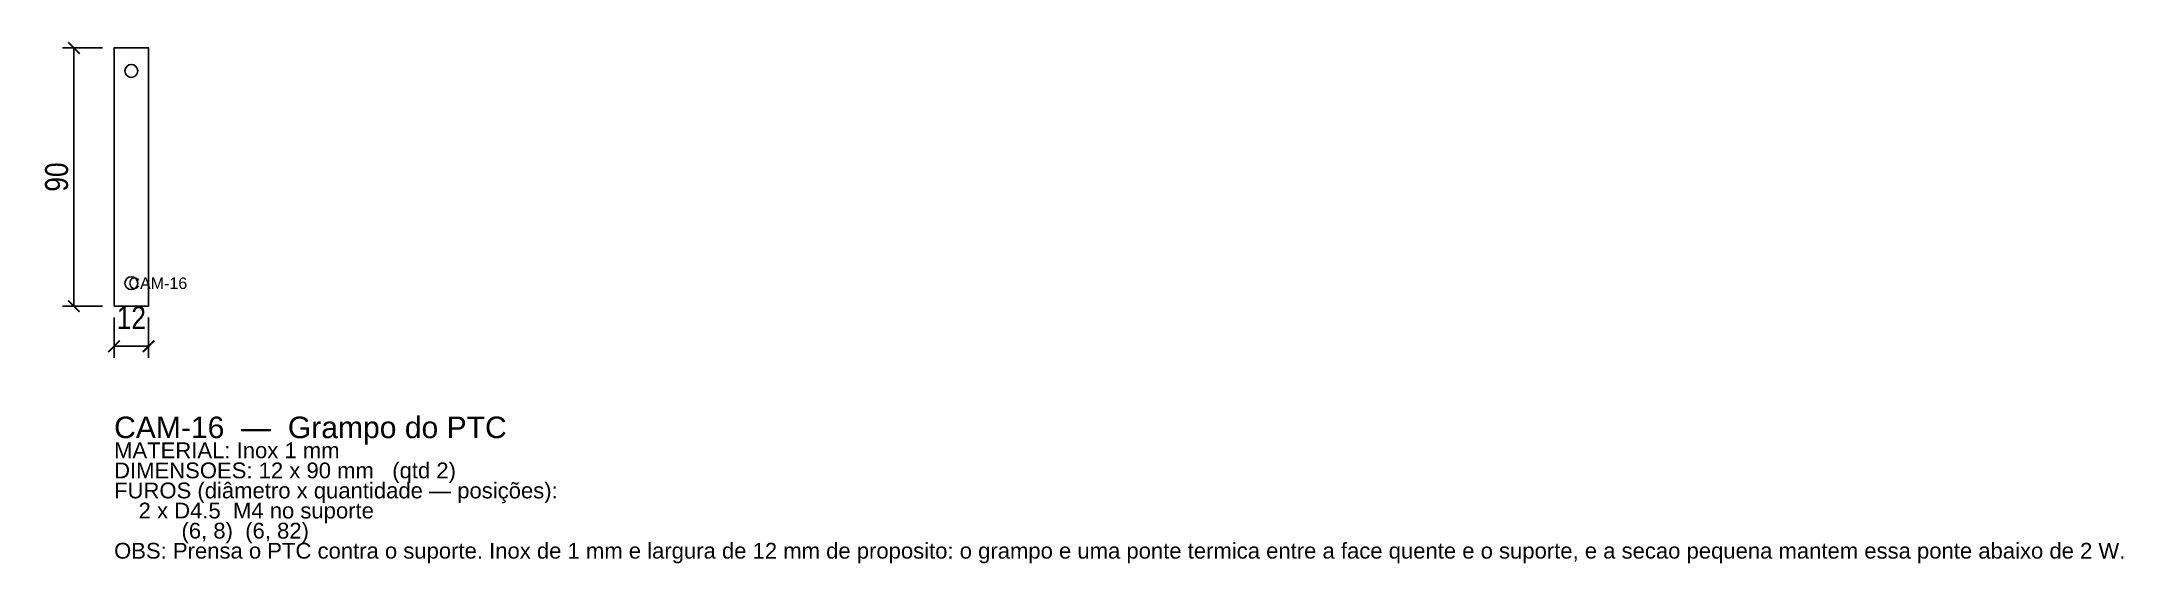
# Model space of a CAD drawing. Header units: millimetres. Extents: x -25 to 700, y -90 to 92.
import ezdxf

# ---------------------------------------------------------------- set-up
doc = ezdxf.new("R2010")
doc.units = ezdxf.units.MM
for name, color, linetype in [('CORTE', 1, 'Continuous'), ('COTA', 4, 'Continuous'), ('GRAVACAO', 3, 'Continuous'), ('TEXTO', 7, 'Continuous')]:
    doc.layers.add(name, color=color, linetype=linetype)
doc.styles.add('ARIAL', font='arial.ttf')
doc.styles.add('OpenSansCondensed-Light', font='OpenSansCondensed-Light.ttf')
doc.dimstyles.new('EZDXF', dxfattribs={"dimtxt": 8, "dimasz": 4, "dimexe": 4, "dimexo": 4, "dimgap": 2, "dimtad": 1, "dimdec": 0, "dimdsep": 46, "dimtxsty": 'OpenSansCondensed-Light', "dimblk": 'ARCHTICK', "dimcen": 2.5, "dimclrd": 4, "dimclre": 4, "dimclrt": 4, "dimazin": 3, "dimtfac": 0.5, "dimtmove": 2, "dimatfit": 3})

# ---------------------------------------------------------------- blocks, each defined once
blk = doc.blocks.new('_ARCHTICK')
at = {"color": 0, "linetype": 'BYBLOCK', "const_width": 0.15}
blk.add_lwpolyline([(-0.5, -0.5), (0.5, 0.5)], dxfattribs=at)

msp = doc.modelspace()

# ---------------------------------------------------------------- linework, layer by layer
at = {"layer": 'CORTE'}
msp.add_lwpolyline([(0, 0), (12, 0), (12, 90), (0, 90)], close=True, dxfattribs=at)
for centre in [(6, 82), (6, 8)]:
    msp.add_circle(centre, 2.25, dxfattribs=at)

# ---------------------------------------------------------------- texts
at = {"layer": 'GRAVACAO', "style": 'ARIAL'}
msp.add_text('CAM-16', height=4, dxfattribs=at).set_placement((5, 6))
at = {"layer": 'TEXTO', "style": 'ARIAL'}
for s, height, p in [('CAM-16  —  Grampo do PTC', 7.5, (0, -46)), ('MATERIAL: Inox 1 mm', 5.5, (0, -53)), ('DIMENSOES: 12 x 90 mm   (qtd 2)', 5.5, (0, -60)), ('FUROS (diâmetro x quantidade — posições):', 5.5, (0, -67)), ('    2 x D4.5  M4 no suporte', 5.5, (0, -74)), ('           (6, 8)  (6, 82)', 5.5, (0, -81)), ('OBS: Prensa o PTC contra o suporte. Inox de 1 mm e largura de 12 mm de proposito: o grampo e uma ponte termica entre a face quente e o suporte, e a secao pequena mantem essa ponte abaixo de 2 W.', 5.5, (0, -88))]:
    msp.add_text(s, height=height, dxfattribs=at).set_placement(p)

# ---------------------------------------------------------------- dimensions: what is measured, and where the dimension line sits
at = {"layer": 'COTA'}
msp.add_linear_dim(base=(-14, 0), p1=(0, 0), p2=(0, 90), angle=90, dimstyle='EZDXF', dxfattribs=at).render()
msp.add_linear_dim(base=(0, -14), p1=(0, 0), p2=(12, 0), dimstyle='EZDXF', dxfattribs=at).render()

doc.saveas('drawing.dxf')
